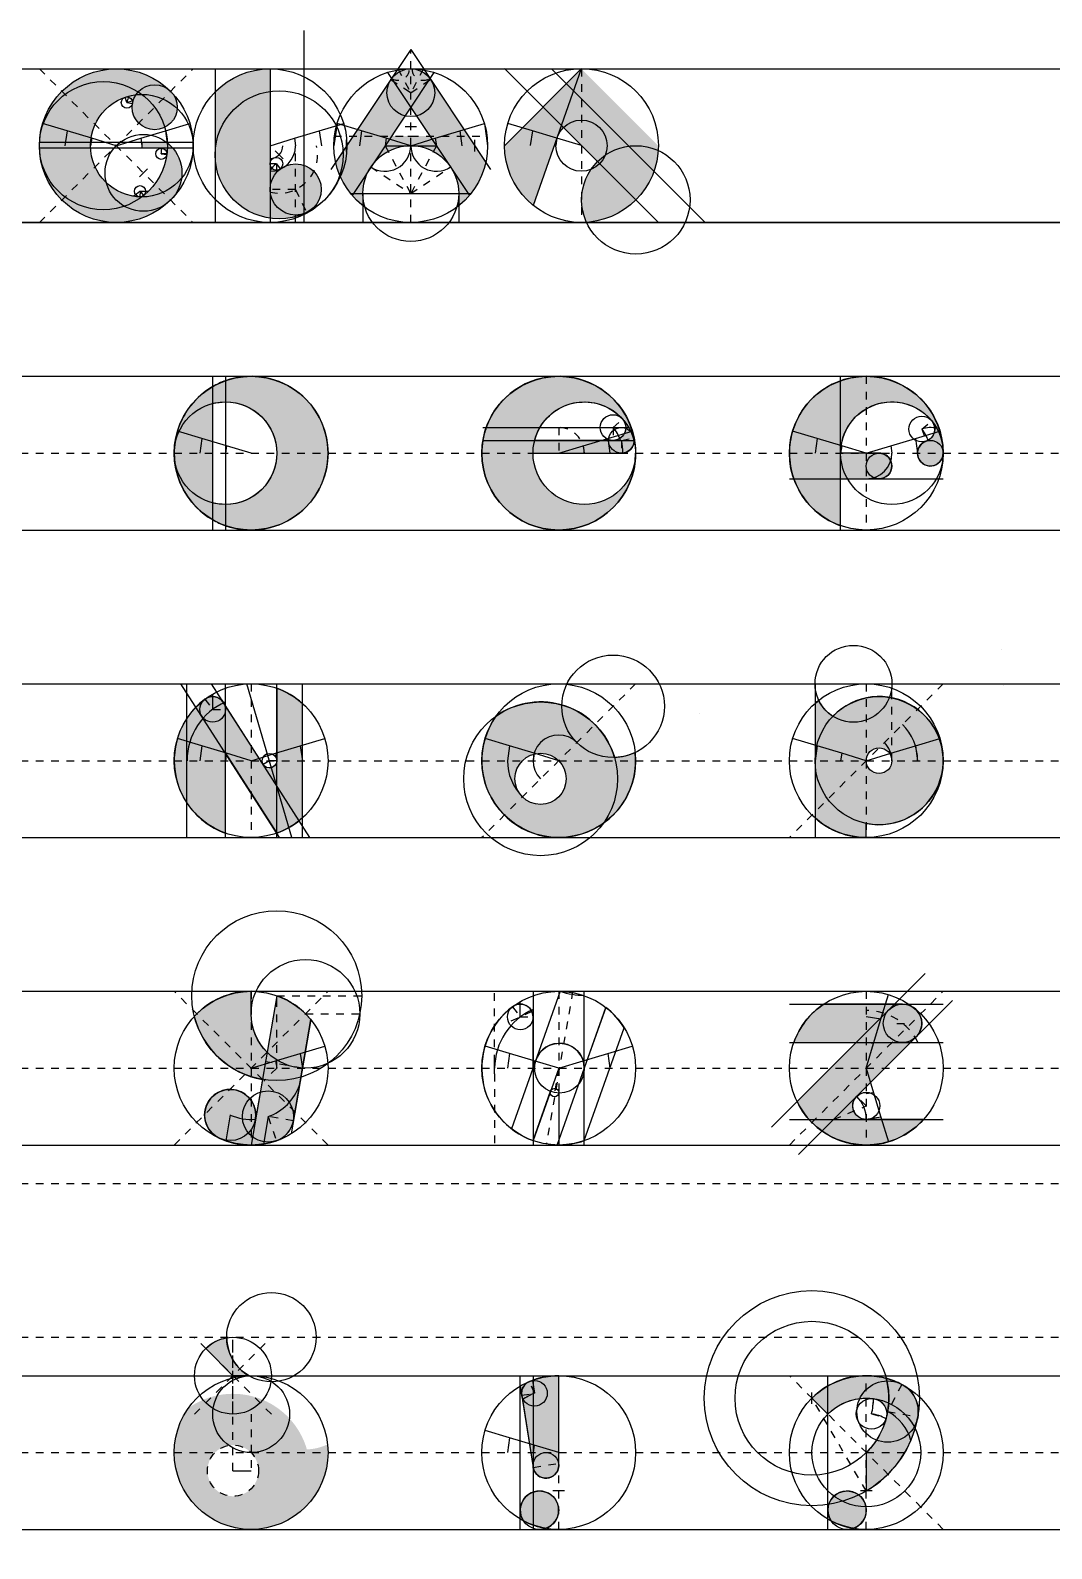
# Model space of a CAD drawing. Header units: millimetres. Extents: x -0.6 to 55.4, y -1.3 to 34.5.
# Drawn here: x 10.13 to 23.41, y 14.75 to 34.5 of the extents above; entities that cross this region are included whole.
import ezdxf

# ---------------------------------------------------------------- set-up
doc = ezdxf.new("R2010")
doc.units = ezdxf.units.MM
doc.linetypes.add('ACAD_ISO02W100', pattern=[15, 12, -3])
doc.linetypes.add('ACAD_ISO03W100', pattern=[30, 12, -18])
for name, color, linetype in [('GUIDES', 252, 'Continuous'), ('guides_minor', 12, 'Continuous'), ('Lettering', 7, 'Continuous'), ('LINES', 252, 'Continuous'), ('Outlines', 5, 'Continuous')]:
    doc.layers.add(name, color=color, linetype=linetype)
pattern_1 = [(0, (0, 0), (0, 6.985), [5.08, -1.905]), (90, (0, 0), (-6.985, 4e-16), [5.08, -1.905])]

msp = doc.modelspace()

# ---------------------------------------------------------------- hatches: boundary and pattern name
at = {"layer": 'Lettering'}
h = msp.add_hatch(color=256, dxfattribs=at)
h.dxf.hatch_style = 1
h.paths.add_polyline_path([(11.953, 32.293, 0.451034), (11.907, 33.041), (11.579, 33.041), (11.579, 32.968), (11.832, 32.968, -0.455577), (11.905, 32.884, -0.191192), (11.601, 32.35, -0.181235), (11.552, 32.334, -0.828174), (11.361, 33.63, -0.569606), (11.457, 33.549, 1.640584), (11.953, 33.707, 2.414214)])
h = msp.add_hatch(color=256, dxfattribs=at)
h.dxf.hatch_style = 1
h.paths.add_polyline_path([(13.246, 33.707), (13.246, 34, 0.202011), (12.531, 33.699), (12.531, 33), (12.531, 32.882, 0.373238), (13.246, 32.057, 0.101205), (13.579, 32.077, 0.046035), (13.723, 32.13, 0.288972), (13.913, 32.431, 0.198912), (13.815, 32.667, 0.198912), (13.579, 32.764, 0.096025), (13.455, 32.74, 0.065236), (13.379, 32.698, -0.076062), (13.357, 32.686, -0.085164), (13.329, 32.681, -0.20978), (13.268, 32.708, -0.188089), (13.246, 32.764), (13.246, 33)])
h = msp.add_hatch(color=256, dxfattribs=at)
h.dxf.hatch_style = 1
h.paths.add_polyline_path([(14.558, 32.723), (14.327, 32.377), (14.453, 32.377, -0.148069)], flags=17)
h.paths.add_polyline_path([(14.453, 32.377), (14.327, 32.377), (14.312, 32.354, 0.049207), (14.453, 32.218)])
h.paths.add_polyline_path([(15.594, 32.723, -0.148069), (15.699, 32.377), (15.824, 32.377)], flags=17)
h.paths.add_polyline_path([(15.839, 32.354), (15.824, 32.377), (15.699, 32.377), (15.699, 32.218, 0.049207)])
h.paths.add_polyline_path([(15.335, 33.861, 0.535184), (14.817, 33.861), (14.099, 32.785, 0.12188), (14.312, 32.354), (14.558, 32.723, -0.535184), (15.594, 32.723), (15.839, 32.354, 0.12188), (16.052, 32.785)])
h.paths.add_polyline_path([(15.076, 33.5), (15.326, 33.125), (14.826, 33.125)], flags=16)
h = msp.add_hatch(color=256, dxfattribs=at)
h.dxf.hatch_style = 1
h.paths.add_polyline_path([(16.943, 33.002), (16.298, 33.002), (16.296, 33, 0.226537), (16.669, 32.223)])
h.paths.add_polyline_path([(16.657, 33.193), (16.528, 33.232), (16.298, 33.002), (16.629, 33.002)])
h.paths.add_polyline_path([(16.657, 33.193), (16.629, 33.002), (16.943, 33.002), (16.977, 33.097), (16.977, 33.098)])
h.paths.add_polyline_path([(17.035, 33.263), (16.797, 33.501), (16.528, 33.232), (16.657, 33.193), (16.977, 33.098)])
h.paths.add_polyline_path([(17.061, 33.237), (17.035, 33.263), (16.982, 33.111, -0.113093)])
h.paths.add_polyline_path([(17.294, 33.998), (16.797, 33.501), (17.035, 33.263)])
h.paths.add_polyline_path([(17.296, 33.998), (17.295, 33.999), (17.294, 33.998), (17.035, 33.263), (17.061, 33.237, -0.197936), (17.296, 33.333)])
h.paths.add_polyline_path([(17.296, 33.998), (17.296, 33.333, -0.412659), (17.629, 33.002), (18.292, 33.002)])
h.paths.add_polyline_path([(17.296, 33.333, 0.197936), (17.061, 33.237), (17.296, 33.002)])
h.paths.add_polyline_path([(17.629, 33, 0.414214), (17.296, 33.333), (17.296, 33.002), (17.505, 32.793, -0.046523), (17.606, 32.876, 0.095236)])
h.paths.add_polyline_path([(18.294, 32.936, 0.015453), (18.296, 32.998), (18.292, 33.002), (17.629, 33.002, -0.001328), (17.629, 33, -0.095236), (17.606, 32.876, -0.261959)])
h.paths.add_polyline_path([(18.294, 32.936, 0.261959), (17.606, 32.876, -0.1008), (17.533, 32.765), (18.003, 32.295, 0.181985)])
h.paths.add_polyline_path([(17.533, 32.765), (17.505, 32.793, 0.047151), (17.42, 32.691, 0.102064)])
h.paths.add_polyline_path([(17.606, 32.876, 0.046523), (17.505, 32.793), (17.533, 32.765, 0.1008)])
h.paths.add_polyline_path([(17.533, 32.765, -0.102064), (17.42, 32.691, 0.150351), (17.298, 32.295, 0.106745), (17.361, 32.004, 0.181985), (18.003, 32.295)])
h = msp.add_hatch(dxfattribs=at)
h.set_pattern_fill('ANGLE', color=256)
h.set_pattern_definition([(0, (5.5435, 34.4334), (0, 6.985), [5.08, -1.905]), (90, (5.5435, 34.4334), (-6.985, 4e-16), [5.08, -1.905])])
h.paths.add_polyline_path([(22.188, 32.935), (21.893, 32.049, -0.987863), (22.496, 31.251, -0.050147), (22.348, 31.276, -0.394805), (22.258, 31.421, 1.668416), (21.836, 31.293, 0.198912), (22.543, 31, 1.200201), (22.307, 32.29), (22.432, 32.667), (23.21, 32.667), (23.25, 32.707, 0.295248)])
h = msp.add_hatch(dxfattribs=at)
h.set_pattern_fill('ANGLE', color=256)
h.set_pattern_definition([(0, (5.548, 34.4466), (0, 6.985), [5.08, -1.905]), (90, (5.548, 34.4466), (-6.985, 4e-16), [5.08, -1.905])])
h.paths.add_polyline_path([(22.193, 32.948), (21.897, 32.062, -0.987863), (22.501, 31.265, -0.050147), (22.353, 31.289, -0.394805), (22.263, 31.434, 1.668416), (21.841, 31.306, 0.198912), (22.548, 31.013, 1.200201), (22.311, 32.303), (22.437, 32.68), (23.214, 32.68), (23.255, 32.72, 0.295248)])
h = msp.add_hatch(color=256, dxfattribs=at)
h.dxf.hatch_style = 1
h.paths.add_polyline_path([(12.5, 29.866, 0.191171), (12.042, 29.288), (12.062, 29.281, -0.224205), (12.5, 29.645)])
h.paths.add_polyline_path([(12.5, 29.645, 0.224205), (12.062, 29.281), (12.361, 29.192), (12.5, 29.15)])
h.paths.add_polyline_path([(12.062, 29.281, 0.109405), (12, 29), (12.333, 29), (12.361, 29.192)])
h.paths.add_polyline_path([(12.062, 29.281), (12.042, 29.288, 0.073037), (12, 29, -0.109405)])
h.paths.add_polyline_path([(12.5, 29.15), (12.361, 29.192), (12.333, 29), (12.5, 29)])
h.paths.add_polyline_path([(12.5, 29), (12.333, 29), (12, 29, 0.341999), (12.5, 28.355)], flags=17)
h.paths.add_polyline_path([(12.5, 28.355, -0.341999), (12, 29, 0.267949), (12.5, 28.134)])
h.paths.add_polyline_path([(12.666, 28.333, -0.063254), (12.5, 28.355), (12.5, 28.134, 0.045973), (12.666, 28.057)])
h.paths.add_polyline_path([(14, 29), (13.333, 29, -0.414214), (12.666, 28.333), (12.666, 28.057, 0.517638)])
h.paths.add_polyline_path([(12.666, 29.943), (12.666, 29.667, -0.414214), (13.333, 29), (14, 29, 0.517638)])
h.paths.add_polyline_path([(12.666, 29.943, 0.045973), (12.5, 29.866), (12.5, 29.645, -0.063254), (12.666, 29.667)])
h = msp.add_hatch(color=256, dxfattribs=at)
h.dxf.hatch_style = 1
h.paths.add_polyline_path([(16.057, 29.333), (16.756, 29.333, -0.606967), (17.937, 29.281), (17.957, 29.288, 0.725341)])
h.paths.add_polyline_path([(16.756, 29.333), (16.057, 29.333, 0.043124), (16.014, 29.167), (16.687, 29.167, -0.067833)])
h.paths.add_polyline_path([(16.687, 29.167), (16.014, 29.167, 0.041886), (16, 29), (16.666, 29, -0.063254)])
h.paths.add_polyline_path([(16.666, 29), (16, 29, 1), (18, 29, -1)])
h.paths.add_polyline_path([(17, 29.167), (16.687, 29.167, 0.063254), (16.666, 29), (17, 29)])
h.paths.add_polyline_path([(17.288, 29.167), (17, 29.167), (17, 29), (17.319, 29.096, 0.058057)])
h.paths.add_polyline_path([(17.319, 29.096), (17, 29), (17.333, 29)])
h.paths.add_polyline_path([(17.319, 29.096), (17.333, 29, 0.073037)], flags=17)
h.paths.add_polyline_path([(17.555, 29.167), (17.288, 29.167, -0.058057), (17.319, 29.096)])
h.paths.add_polyline_path([(17.642, 29.167), (17.555, 29.167), (17.319, 29.096, -0.073037), (17.333, 29), (17.666, 29)])
h.paths.add_polyline_path([(17.649, 29.167), (17.642, 29.167), (17.666, 29), (17.816, 29, -0.414214)])
h.paths.add_polyline_path([(17.816, 29.167), (17.649, 29.167, 0.414214), (17.816, 29)], flags=17)
h.paths.add_polyline_path([(17.816, 29.167), (17.816, 29, 0.025303), (17.833, 29.001, 0.050126)])
h.paths.add_polyline_path([(17.982, 29.152, 0.005755), (17.978, 29.167), (17.816, 29.167, -0.050126), (17.833, 29.001, 0.359394)])
h.paths.add_polyline_path([(17.979, 29.2), (17.969, 29.198, -0.012212), (17.978, 29.167), (17.983, 29.167, 0.050382)])
h.paths.add_polyline_path([(17.983, 29.167), (17.978, 29.167, -0.005755), (17.982, 29.152, 0.022386)])
h.paths.add_polyline_path([(17.969, 29.198), (17.816, 29.167), (17.978, 29.167, 0.012212)])
h.paths.add_polyline_path([(17.938, 29.281, -0.0333), (17.969, 29.198), (17.979, 29.2, 0.139012)])
h.paths.add_polyline_path([(17.957, 29.288), (17.937, 29.281, -0.000303), (17.938, 29.281, -0.139012), (17.979, 29.2, 0.022572)])
h.paths.add_polyline_path([(17.794, 29.192, -0.141503), (17.706, 29.167), (17.804, 29.167, 0.01375)])
h.paths.add_polyline_path([(17.938, 29.281, 0.001342), (17.937, 29.281), (17.853, 29.256, -0.13279), (17.794, 29.192, -0.01375), (17.804, 29.167), (17.816, 29.167), (17.969, 29.198, 0.0333)])
h.paths.add_polyline_path([(17.937, 29.281, 0.117923), (17.872, 29.324, -0.106016), (17.853, 29.256)])
h.paths.add_polyline_path([(17.83, 29.444, -0.184483), (17.872, 29.333), (17.91, 29.333, 0.051578)], flags=17)
h.paths.add_polyline_path([(17.91, 29.333), (17.872, 29.333, -0.014491), (17.872, 29.324, -0.117923), (17.937, 29.281), (17.937, 29.281, 0.021932)])
h = msp.add_hatch(color=256, dxfattribs=at)
h.dxf.hatch_style = 1
h.paths.add_polyline_path([(21.851, 29.419, -0.149222), (21.888, 29.329, -0.021793), (21.888, 29.314, -0.075866), (21.881, 29.265, -0.191201), (21.803, 29.169, -0.043124), (21.777, 29.157, 1.931852), (22, 29, 0.073037), (21.957, 29.288, 0.331158), (21, 30, 0.085164), (20.666, 29.943, 0.239246), (20.042, 29.288, 0.073037), (20, 29, 0.085164), (20.057, 28.667, 0.226541), (20.666, 28.057), (20.666, 28.667), (20.756, 28.667), (21, 28.667), (21.166, 28.667, 0.414214), (21.333, 28.833, 0.106407), (21.318, 28.902, 0.294813), (21.166, 29), (21, 29), (20.666, 29, -0.707107)])
h = msp.add_hatch(color=256, dxfattribs=at)
h.dxf.hatch_style = 1
h.paths.add_polyline_path([(12.166, 25.553, 0.073647), (12.042, 25.288), (12.166, 25.25)])
h.paths.add_polyline_path([(12.166, 25.25), (12.042, 25.288, 0.073037), (12, 25), (12.166, 25)])
h.paths.add_polyline_path([(12.166, 25), (12, 25, 0.147477), (12.166, 24.447)])
h.paths.add_polyline_path([(12.642, 25.753, 0.000018), (12.642, 25.753, 0.443866), (12.4, 25.8, 0.085611), (12.166, 25.553), (12.166, 24.447, 0.162733), (12.666, 24.057), (12.666, 25.098), (13.333, 24.057, 0.097783), (13.666, 24.255), (13.666, 25.745, 0.097783), (13.333, 25.943), (13.333, 25, -0.749118), (13.158, 24.949)])
h = msp.add_hatch(color=256, dxfattribs=at)
h.dxf.hatch_style = 1
h.paths.add_polyline_path([(16.184, 25.579, 1.447737), (17.994, 25.106, -0.104934), (17.725, 25.041, 0.517028)])
h.paths.add_polyline_path([(17.097, 24.764, -1), (16.431, 24.764, -1)], flags=16)
h = msp.add_hatch(color=256, dxfattribs=at)
h.dxf.hatch_style = 1
h.paths.add_polyline_path([(20.565, 25.578, -0.141884), (20.381, 25.786, 0.015736), (20.333, 25.745), (20.333, 24.255, 0.184483), (21, 24), (21, 24.184, 1.692027)])
h.paths.add_polyline_path([(21.333, 25, -1), (21, 25, -1)], flags=16)
h = msp.add_hatch(color=256, dxfattribs=at)
h.dxf.hatch_style = 1
h.paths.add_polyline_path([(13.666, 21), (13.666, 21.001, 0.00013), (13.666, 21.001), (13.775, 21.632, 0.137609), (13.333, 21.943), (13.207, 21.207, -0.198912), (13, 21.707), (13, 22, 0.210815), (12.261, 21.674, 0.29712), (13.146, 20.854), (13.057, 20.335, 2.044381), (12.593, 20.086, 0.191272), (13.33, 20.056, 0.272389), (13.549, 20.314)])
h = msp.add_hatch(color=256, dxfattribs=at)
h.dxf.hatch_style = 1
h.paths.add_polyline_path([(21.471, 21.833), (20.447, 21.833, 0.162733), (20.057, 21.333), (20.867, 21.333), (20.099, 20.565, 0.533987), (21.745, 20.333), (21, 20.333, -0.668179), (20.875, 20.634), (21.637, 21.396, 0.000163), (21.637, 21.396, 0.690733)])
h = msp.add_hatch(color=256, dxfattribs=at)
h.dxf.hatch_style = 1
h.paths.add_polyline_path([(12.853, 17.089, 0.062736), (12.968, 17), (12.764, 17)])
h.paths.add_polyline_path([(12.764, 17.204, 0.062736), (12.853, 17.089), (12.764, 17)])
h.paths.add_polyline_path([(12.41, 17.354, -0.156888), (12.683, 17.493, 0.131599), (12.764, 17.204), (12.764, 17)])
h = msp.add_hatch(color=256, dxfattribs=at)
h.dxf.hatch_style = 1
h.paths.add_polyline_path([(17, 17, 0.097572), (16.62, 16.925, 0.348055), (16.519, 16.745), (16.668, 15.807, 0.923952), (17, 15.833)])
h.paths.add_polyline_path([(16.542, 15.111, 0.077), (16.832, 15.014, 2.923988)])
h = msp.add_hatch(color=256, dxfattribs=at)
h.dxf.hatch_style = 1
h.paths.add_polyline_path([(20.5, 16.866, 0.065543), (20.293, 16.707), (20.5, 16.5)])
h.paths.add_polyline_path([(21, 16.82), (21, 17, 0.131652), (20.5, 16.866), (20.5, 16.5, -0.168233), (20.916, 16.702, -0.091144)])
h.paths.add_polyline_path([(21.267, 16.932, 0.008767), (21.259, 16.966, 0.065543), (21, 17), (21, 16.82, -0.188108)])
h.paths.add_polyline_path([(21, 16.82, 0.091144), (20.916, 16.702, -0.029686), (21, 16.707)], flags=17)
h.paths.add_polyline_path([(21.267, 16.932, 0.188108), (21, 16.82), (21, 16.707, -0.106407), (21.291, 16.644, 0.072475)])
h.paths.add_polyline_path([(21.093, 16.701, -0.375952), (21.266, 16.503, -0.064484), (21.26, 16.452, 0.048768), (21.291, 16.644, 0.073044)])
h.paths.add_polyline_path([(21.259, 16.966, -0.008767), (21.267, 16.932, -0.127196), (21.462, 16.887, 0.054645)])
h.paths.add_polyline_path([(21.462, 16.887, 0.127196), (21.267, 16.932, -0.056744), (21.293, 16.707, -0.015667), (21.291, 16.644, -0.014034), (21.326, 16.627)])
h.paths.add_polyline_path([(21.326, 16.627, 0.014034), (21.291, 16.644, -0.028074), (21.277, 16.533)])
h.paths.add_polyline_path([(21.462, 16.887), (21.326, 16.627, -0.080225), (21.507, 16.492), (21.67, 16.464, 0.04376), (21.676, 16.533, 0.279622)])
h.paths.add_polyline_path([(21.326, 16.627), (21.277, 16.533), (21.507, 16.492, 0.080225)])
h.paths.add_polyline_path([(21.67, 16.464), (21.507, 16.492, -0.069778), (21.623, 16.334, 0.087174)])
h.paths.add_polyline_path([(21.507, 16.492), (21.277, 16.533, -0.170791), (21.55, 16.242, 0.074069), (21.623, 16.334, 0.069778)])
h.paths.add_polyline_path([(21.277, 16.533, -0.100754), (21.131, 16.162, 0.289741), (21.55, 16.242, 0.170791)])
h.paths.add_polyline_path([(21.67, 16.464, -0.087174), (21.623, 16.334, -0.008874), (21.634, 16.312, 0.02794)])
h.paths.add_polyline_path([(21.634, 16.312, 0.008874), (21.623, 16.334, -0.074069), (21.55, 16.242, -0.036827), (21.579, 16.158, 0.029098)])
h.paths.add_polyline_path([(21.579, 16.158, 0.036827), (21.55, 16.242, -0.289741), (21.131, 16.162, -0.052249), (21, 16), (21.282, 15.718, 0.095887)])
h.paths.add_polyline_path([(21, 16), (21, 15.5, 0.063961), (21.282, 15.718)])
h.paths.add_polyline_path([(20.578, 15.432, 0.128151), (20.511, 15.325, 0.032427), (20.688, 15.365, -0.045529)])
h.paths.add_polyline_path([(20.578, 15.432, 0.045529), (20.688, 15.365, 0.041102), (20.902, 15.448, 0.368294)])
h.paths.add_polyline_path([(20.902, 15.448, -0.041102), (20.688, 15.365, 0.113235), (20.996, 15.293, 0.187566)])
h.paths.add_polyline_path([(21, 15.25, 0.043143), (20.996, 15.293, -0.113235), (20.688, 15.365, -0.032427), (20.511, 15.325, 0.076685), (20.5, 15.25, 0.148576), (20.542, 15.111, 0.077), (20.832, 15.014, 0.318534)])
h = msp.add_hatch(dxfattribs=at)
h.set_pattern_fill('ANGLE', color=256)
h.set_pattern_definition(pattern_1)
h.paths.add_polyline_path([(17.851, 16.524, 0.09024), (17.612, 16.79), (17.333, 16, 0.867683), (16.699, 16.09), (16.698, 16.09), (16.666, 16), (16.666, 16.667, 0.618034), (16.4, 16.8, 0.598837), (16.666, 15.057), (16.894, 15.701, -0.843039), (17, 15.683), (17, 15, 0.085164), (17.333, 15.057)])
h.paths.add_polyline_path([(9.349, 1.144, 1.406169), (8.504, 1.562, -0.182415), (9, 1.75), (9, 1.749, -1), (9, 1.251, 0.087169), (8.787, 1.213), (8.999, 1.001, -1.001785), (8.999, 0.25, -0.040166), (8.88, 0.26, -0.494183), (8.786, 0.435, 1.239739), (8.308, 0.538, 0.3032), (8.617, 0.076, 0.098627), (9, 0, 0.74004)])
h.paths.add_polyline_path([(13.5, 1.866, 0.073033), (13.23, 1.973), (12.5, 1), (12.5, 0.75, 0.414214), (12.75, 0.5), (12.925, 0.5), (13, 0.5), (13, 0, 0.131652), (13.5, 0.134), (13.5, 0.5), (13.866, 0.5, 0.056283), (13.956, 0.706, 0.024897), (13.933, 0.75), (13.5, 0.75), (13.5, 0.925), (13.5, 1.075)])
h.paths.add_polyline_path([(13.162, 0.95, -1.348565), (12.796, 1.061), (12.796, 1.061), (13.162, 1.55)], flags=16)
h.paths.add_polyline_path([(16.889, 1.667), (17.667, 1.667), (17.707, 1.707, 0.295248), (16.645, 1.935), (16.349, 1.049, -0.987863), (16.953, 0.251, -0.054397), (16.793, 0.279, 0.000364), (16.793, 0.28, -0.365977), (16.715, 0.421, 1.668416), (16.293, 0.293, 0.198912), (17, 0, 1.200201), (16.763, 1.29)])
h = msp.add_hatch(dxfattribs=at)
h.set_pattern_fill('ANGLE', color=256)
h.set_pattern_definition(pattern_1)
h.paths.add_polyline_path([(16.166, 16.553, 0.073647), (16.042, 16.288), (16.166, 16.25)])
h.paths.add_polyline_path([(16.166, 16.25), (16.042, 16.288, 0.073037), (16, 16), (16.166, 16), (16.166, 16.075)])
h.paths.add_polyline_path([(16.166, 15.925), (16.166, 16), (16, 16, 0.147477), (16.166, 15.447)])
h.paths.add_polyline_path([(17.851, 16.524, 0.09024), (17.612, 16.79), (17.333, 16, 0.867683), (16.699, 16.09), (16.698, 16.09), (16.666, 16), (16.666, 16.667, 0.618034), (16.4, 16.8, 0.085611), (16.166, 16.553), (16.166, 16.075), (16.166, 15.925), (16.166, 15.447, 0.162733), (16.666, 15.057), (16.894, 15.701, -0.843039), (17, 15.683), (17, 15, 0.085164), (17.333, 15.057)])
h = msp.add_hatch(dxfattribs=at)
h.set_pattern_fill('ANGLE', color=256)
h.set_pattern_definition([(0, (20.612, 0), (0, 6.985), [5.08, -1.905]), (90, (20.612, 0), (-6.985, 4e-16), [5.08, -1.905])])
h.paths.add_polyline_path([(16.894, 15.701, -0.843039), (17, 15.683), (17, 15, 0.085164), (17.333, 15.057), (17.851, 16.524, 0.09024), (17.612, 16.79), (17.333, 16, 0.867683), (16.699, 16.09), (16.698, 16.09), (16.666, 16), (16.666, 16.667, 0.618034), (16.4, 16.8, 0.598837), (16.666, 15.057)])
h = msp.add_hatch(dxfattribs=at)
h.set_pattern_fill('ANGLE', color=256)
h.set_pattern_definition([(0, (-26.981, 3.976), (0, 6.985), [5.08, -1.905]), (90, (-26.981, 3.976), (-6.985, 4e-16), [5.08, -1.905])])
h.paths.add_polyline_path([(16.699, 16.09), (16.698, 16.09), (16.666, 16), (16.666, 16.667, 0.618034), (16.4, 16.8, 0.085611), (16.166, 16.553), (16.166, 16.075), (16.166, 15.925), (16.166, 15.447, 0.162733), (16.666, 15.057), (16.894, 15.701, -0.843039), (17, 15.683), (17, 15, 0.085164), (17.333, 15.057), (17.851, 16.524, 0.09024), (17.612, 16.79), (17.333, 16, 0.867683)])
at = {"layer": 'Lettering', "transparency": 33554559}
h = msp.add_hatch(color=256, dxfattribs=at)
h.dxf.hatch_style = 1
h.paths.add_polyline_path([(12.185, 16.579, 1.447737), (13.994, 16.106, -0.104934), (13.725, 16.041, 0.517028)])
h.paths.add_polyline_path([(13.097, 15.764, -1), (12.431, 15.764, -1)], flags=16)

# ---------------------------------------------------------------- linework, layer by layer
at = {"layer": 'GUIDES'}
for centre, radius in [((11.246, 33), 1), ((13.246, 33), 1), ((15.076, 33), 1), ((17.296, 33.002), 1), ((13, 29), 1), ((17, 29), 1), ((21, 29), 1), ((13, 25), 1), ((17, 25), 1), ((21, 25), 1), ((13, 21), 1), ((17, 21), 1), ((21, 21), 1), ((12.764, 17), 0.5), ((13, 16), 1), ((13, 16.5), 0.5), ((17, 16), 1), ((21, 16), 1)]:
    msp.add_circle(centre, radius, dxfattribs=at)
at = {"layer": 'guides_minor'}
for p, q in [((13.687, 34.5), (13.687, 32)), ((15.076, 34.25), (14.037, 32.692)), ((15.076, 34.25), (16.114, 32.692)), ((12.531, 34), (12.531, 32)), ((13.246, 34), (13.246, 32)), ((16.296, 34.002), (18.296, 32.002)), ((17.294, 33.998), (16.296, 33)), ((17.294, 33.998), (16.669, 32.223)), ((16.905, 34), (18.904, 32.002)), ((15.378, 33.953), (14.312, 32.354)), ((14.774, 33.953), (15.839, 32.354)), ((10.607, 33.192), (10.288, 33.288)), ((10.607, 33.192), (10.579, 33)), ((10.927, 33.096), (10.607, 33.192)), ((11.565, 33.096), (11.885, 33.192)), ((11.885, 33.192), (12.204, 33.288)), ((11.885, 33.192), (11.913, 33)), ((13.565, 33.096), (13.885, 33.192)), ((13.885, 33.192), (14.204, 33.288)), ((13.885, 33.192), (13.913, 33)), ((14.118, 33.288), (14.076, 33)), ((14.437, 33.192), (14.118, 33.288)), ((14.437, 33.192), (14.409, 33)), ((14.757, 33.096), (14.437, 33.192)), ((15.001, 33.25), (15.151, 33.25)), ((15.395, 33.096), (15.714, 33.192)), ((15.714, 33.192), (16.034, 33.288)), ((15.714, 33.192), (15.742, 33)), ((16.034, 33.288), (16.076, 33)), ((16.657, 33.193), (16.338, 33.289)), ((16.657, 33.193), (16.629, 33.002)), ((16.977, 33.098), (16.657, 33.193)), ((12.246, 33.041), (10.246, 33.041)), ((10.927, 33.096), (10.913, 33)), ((11.246, 33), (10.927, 33.096)), ((11.246, 33), (11.565, 33.096)), ((11.565, 33.096), (11.579, 33)), ((11.579, 33.041), (11.579, 32.968)), ((13.246, 33), (13.565, 33.096)), ((13.565, 33.096), (13.579, 33)), ((14.242, 32.925), (14.242, 33.075)), ((14.757, 33.096), (14.742, 33)), ((14.742, 33), (15.409, 33)), ((15.076, 33), (14.757, 33.096)), ((15.038, 33.125), (15.113, 33.125)), ((15.076, 33), (15.395, 33.096)), ((15.395, 33.096), (15.409, 33)), ((15.909, 32.925), (15.909, 33.075)), ((16.977, 33.098), (16.963, 33.002)), ((17.296, 33.002), (16.977, 33.098)), ((12.246, 32.968), (10.246, 32.968)), ((11.906, 32.895), (11.832, 32.895)), ((13.311, 32.935), (13.417, 32.829)), ((11.547, 32.593), (11.653, 32.699)), ((13.329, 32.764), (13.329, 32.651)), ((15.465, 32.771), (15.465, 32.771)), ((14.293, 32.377), (15.858, 32.377)), ((14.453, 32.377), (14.453, 32)), ((15.699, 32.377), (15.699, 32)), ((12.5, 28), (12.5, 30)), ((12.666, 30), (12.666, 28)), ((20.666, 28), (20.666, 30)), ((12.361, 29.192), (12.042, 29.288)), ((16.014, 29.333), (17.706, 29.333)), ((17.638, 29.192), (17.957, 29.288)), ((17.706, 29.333), (17.91, 29.333)), ((20.361, 29.192), (20.042, 29.288)), ((21.638, 29.192), (21.957, 29.288)), ((12.361, 29.192), (12.333, 29)), ((12.68, 29.096), (12.361, 29.192)), ((12.68, 29.096), (12.666, 29)), ((13, 29), (12.68, 29.096)), ((16.014, 29.167), (17.986, 29.167)), ((17, 29), (17.319, 29.096)), ((17.319, 29.096), (17.638, 29.192)), ((17.319, 29.096), (17.333, 29)), ((17.638, 29.192), (17.666, 29)), ((20.361, 29.192), (20.333, 29)), ((20.68, 29.096), (20.361, 29.192)), ((20.68, 29.096), (20.666, 29)), ((21, 29), (20.68, 29.096)), ((21, 29), (21.319, 29.096)), ((21.319, 29.096), (21.638, 29.192)), ((21.319, 29.096), (21.333, 29)), ((21.638, 29.192), (21.666, 29)), ((20, 28.667), (22, 28.667)), ((13.37, 24), (12.088, 26)), ((12.166, 24), (12.166, 26)), ((13.765, 24), (12.484, 26)), ((12.666, 24), (12.666, 26)), ((13.531, 24), (12.945, 26)), ((13.333, 24), (13.333, 26)), ((13.666, 24), (13.666, 26)), ((20.333, 26), (20.333, 24)), ((12.5, 25.667), (12.5, 25.866)), ((12.361, 25.192), (12.042, 25.288)), ((13.638, 25.192), (13.957, 25.288)), ((16.361, 25.192), (16.042, 25.288)), ((20.361, 25.192), (20.042, 25.288)), ((21.638, 25.192), (21.957, 25.288)), ((12.361, 25.192), (12.333, 25)), ((12.68, 25.096), (12.361, 25.192)), ((12.68, 25.096), (12.666, 25)), ((13, 25), (12.68, 25.096)), ((13, 25), (13.319, 25.096)), ((13.319, 25.096), (13.638, 25.192)), ((13.319, 25.096), (13.333, 25)), ((13.638, 25.192), (13.666, 25)), ((16.361, 25.192), (16.333, 25)), ((16.68, 25.096), (16.361, 25.192)), ((16.68, 25.096), (16.666, 25)), ((17, 25), (16.68, 25.096)), ((20.361, 25.192), (20.333, 25)), ((20.68, 25.096), (20.361, 25.192)), ((20.68, 25.096), (20.666, 25)), ((21, 25), (20.68, 25.096)), ((21, 25), (21.319, 25.096)), ((21.319, 25.096), (21.638, 25.192)), ((21.319, 25.096), (21.333, 25)), ((21.638, 25.192), (21.666, 25)), ((19.767, 20.233), (21.767, 22.233)), ((13.333, 21.943), (13, 20)), ((17.02, 22), (16.387, 20.21)), ((16.666, 22), (16.666, 20)), ((17.333, 20), (17.333, 22)), ((21.191, 21.639), (21.287, 21.958)), ((16.5, 21.667), (16.5, 21.866)), ((16.979, 20), (17.612, 21.79)), ((20, 21.833), (22, 21.833)), ((20.12, 19.879), (22.12, 21.879)), ((13.775, 21.632), (13.52, 20.146)), ((21.191, 21.639), (21, 21.667)), ((21.095, 21.319), (21.191, 21.639)), ((17.333, 20.057), (17.851, 21.524)), ((20, 21.333), (22, 21.333)), ((21.095, 21.319), (21, 21.333)), ((13.319, 21.096), (13.638, 21.192)), ((13.638, 21.192), (13.957, 21.288)), ((13.638, 21.192), (13.666, 21)), ((16.361, 21.192), (16.042, 21.288)), ((16.361, 21.192), (16.333, 21)), ((16.68, 21.096), (16.361, 21.192)), ((17.319, 21.096), (17.638, 21.192)), ((17.638, 21.192), (17.957, 21.288)), ((17.638, 21.192), (17.666, 21)), ((21, 21), (21.095, 21.319)), ((13, 21), (13.319, 21.096)), ((13.319, 21.096), (13.333, 21)), ((16.166, 20.925), (16.166, 21.075)), ((16.68, 21.096), (16.666, 21)), ((17, 21), (16.666, 20.057)), ((17, 21), (16.68, 21.096)), ((17, 21), (17.319, 21.096)), ((17.319, 21.096), (17.333, 21)), ((21, 21), (21.095, 20.681)), ((21.095, 20.681), (21, 20.667)), ((21.095, 20.681), (21.191, 20.361)), ((12.728, 20.391), (12.671, 20.056)), ((13.22, 20.371), (13.159, 20.013)), ((21.191, 20.361), (21, 20.333)), ((21.191, 20.361), (21.287, 20.042)), ((20, 20.333), (22, 20.333)), ((16.5, 15), (16.5, 17)), ((16.666, 17), (16.666, 15)), ((20.5, 15), (20.5, 17)), ((16.5, 16.866), (16.668, 15.807)), ((16.657, 16.939), (16.684, 16.771)), ((20.293, 16.632), (20.293, 16.782)), ((16.361, 16.192), (16.042, 16.288)), ((16.361, 16.192), (16.333, 16)), ((16.68, 16.096), (16.361, 16.192)), ((16.68, 16.096), (16.666, 16)), ((17, 16), (16.68, 16.096)), ((17.075, 15.5), (16.925, 15.5)), ((21.075, 15.5), (20.925, 15.5))]:
    msp.add_line(p, q, dxfattribs=at)
at = {"layer": 'guides_minor', "linetype": 'ACAD_ISO02W100', "ltscale": 0.001}
for p, q in [((15.076, 32), (15.076, 34.25)), ((10.246, 34), (12.246, 32)), ((10.246, 32), (12.246, 34)), ((17.296, 34), (17.296, 32)), ((13.579, 32), (13.579, 33)), ((21, 30), (21, 28)), ((16, 29), (18, 29)), ((20, 29), (22, 29)), ((13, 26), (13, 24)), ((18, 26), (16, 24)), ((22, 26), (20, 24)), ((21, 26), (21, 24)), ((14, 20), (12, 22)), ((12, 20), (14, 22)), ((13, 22), (13, 20)), ((17, 22), (17, 20)), ((20, 20), (22, 22)), ((21, 22), (21, 20)), ((12.264, 16.5), (13.264, 17.5)), ((13.264, 16.5), (12.264, 17.5)), ((12.764, 16.5), (12.764, 17.5)), ((17, 15), (17, 17)), ((22, 15), (20, 17)), ((21, 15), (21, 17)), ((13, 16.5), (13, 15.764)), ((16, 16), (18, 16))]:
    msp.add_line(p, q, dxfattribs=at)
at = {"layer": 'guides_minor', "linetype": 'ACAD_ISO02W100', "ltscale": 0.00022}
for p, q in [((14.909, 34), (15.076, 33.689)), ((15.242, 34), (15.076, 33.689)), ((14.817, 33.861), (15.076, 33.689)), ((15.076, 33.689), (15.335, 33.861)), ((11.385, 33.561), (11.361, 33.63)), ((11.385, 33.561), (11.457, 33.549)), ((14.076, 33.125), (16.076, 33.125)), ((14.742, 33), (15.076, 32.377)), ((15.409, 33), (15.076, 32.377)), ((11.832, 32.968), (11.832, 32.895)), ((11.832, 32.895), (11.905, 32.884)), ((13.329, 32.764), (13.246, 32.764)), ((13.329, 32.764), (13.379, 32.698)), ((14.558, 32.723), (15.076, 32.377)), ((15.076, 32.377), (15.594, 32.723)), ((11.555, 32.407), (11.552, 32.334)), ((11.555, 32.407), (11.601, 32.35)), ((13.579, 32.431), (13.246, 32.431)), ((13.579, 32.431), (13.723, 32.13)), ((17.706, 29.333), (17.83, 29.444)), ((17, 29.333), (17, 29)), ((17.706, 29.333), (17.706, 29.167)), ((21.722, 29.314), (21.851, 29.419)), ((21.722, 29.314), (21.777, 29.157)), ((17.816, 29.167), (17.979, 29.2)), ((17.816, 29.167), (17.816, 29)), ((21.333, 25), (21.333, 26)), ((12.4, 25.8), (12.5, 25.667)), ((12.5, 25.667), (12.666, 25.667)), ((13.238, 25), (13.158, 24.949)), ((13.333, 25), (13.238, 25)), ((13.333, 21), (13.333, 22)), ((13.333, 21.943), (14.438, 21.943)), ((16.166, 21.075), (16.166, 22)), ((17.181, 22), (16.84, 20.013)), ((16.65, 21.738), (16.349, 21.595)), ((16.4, 21.8), (16.5, 21.667)), ((13.707, 21.707), (14.414, 21.707)), ((16.5, 21.667), (16.666, 21.667)), ((21.396, 21.583), (21.546, 21.583)), ((13.333, 21), (13.166, 20.833)), ((13.666, 21), (13.185, 21.083)), ((17, 21), (16.945, 20.683)), ((16.166, 20.925), (16.166, 20)), ((21, 20.509), (20.875, 20.634)), ((13.22, 20.371), (13.33, 20.056)), ((13.549, 20.314), (13.22, 20.371)), ((20.575, 20.333), (21, 20.509)), ((12.764, 15.764), (12.764, 17.5)), ((16.684, 16.771), (16.62, 16.925)), ((21.462, 16.887), (21.277, 16.533)), ((16.519, 16.745), (16.684, 16.771)), ((21, 15.5), (20.293, 16.707)), ((21.093, 16.701), (21.067, 16.503)), ((21.067, 16.503), (21.26, 16.452)), ((21.277, 16.533), (21.67, 16.464)), ((16.668, 15.807), (16.998, 15.86))]:
    msp.add_line(p, q, dxfattribs=at)
at = {"layer": 'guides_minor'}
msp.add_lwpolyline([(12.764, 15.764), (13, 15.764)], dxfattribs=at)
for centre, radius in [((15.076, 33.689), 0.311), ((11.079, 33), 0.833), ((11.746, 33.5), 0.293), ((11.579, 33), 0.667), ((11.385, 33.561), 0.0732), ((13.364, 32.882), 0.833), ((17.296, 33), 0.333), ((11.6, 32.646), 0.5), ((15.076, 32.377), 0.623), ((18.003, 32.295), 0.705), ((11.832, 32.895), 0.0732), ((13.329, 32.764), 0.0833), ((13.579, 32.431), 0.333), ((11.555, 32.407), 0.0732), ((12.666, 29), 0.667), ((17.333, 29), 0.667), ((21.333, 29), 0.667), ((17.706, 29.333), 0.167), ((21.722, 29.314), 0.167), ((17.816, 29.167), 0.167), ((21.833, 29), 0.167), ((21.166, 28.833), 0.167), ((20.833, 26), 0.5), ((17.707, 25.707), 0.667), ((12.5, 25.667), 0.167), ((16.764, 24.764), 1), ((21.166, 25), 0.833), ((13.238, 25), 0.0952), ((16.764, 24.764), 0.333), ((21.166, 25), 0.167), ((13.333, 21.943), 1.105), ((13.707, 21.707), 0.707), ((16.5, 21.667), 0.167), ((21.471, 21.583), 0.25), ((17.009, 21), 0.324), ((12.728, 20.391), 0.333), ((13.22, 20.371), 0.333), ((16.945, 20.683), 0.0544), ((21, 20.509), 0.176), ((13.264, 17.5), 0.581), ((20.292, 16.707), 1.399), ((20.293, 16.707), 1), ((16.684, 16.771), 0.167), ((21.277, 16.533), 0.399), ((21, 16), 0.707), ((21.067, 16.503), 0.199), ((16.833, 15.833), 0.167), ((16.75, 15.25), 0.25), ((20.75, 15.25), 0.25)]:
    msp.add_circle(centre, radius, dxfattribs=at)
at = {"layer": 'guides_minor', "linetype": 'ACAD_ISO02W100', "ltscale": 0.00022}
msp.add_circle((12.764, 15.764), 0.333, dxfattribs=at)
for centre, radius, start, end in [((14.909, 34), 0.15, 236.3099, 360), ((15.242, 34), 0.15, 180, 303.6901), ((17, 29), 0.333, 0, 90), ((21, 21), 0.75, 26.3878, 90)]:
    msp.add_arc(centre, radius, start, end, dxfattribs=at)
at = {"layer": 'guides_minor'}
for centre, radius, start, end in [((11.746, 33.5), 0.366, 156.7155, 170.4558), ((11.579, 33), 0.593, 101.117, 109.1201), ((13.246, 33), 0.333, 270, 0), ((13.246, 33), 0.167, 270, 0), ((14.742, 33), 0.333, 236.3099, 0), ((15.409, 33), 0.333, 180, 303.6901), ((11.079, 33), 0.76, 352.0283, 357.5727), ((13.579, 32.431), 0.417, 126.8699, 143.1301), ((11.079, 33), 0.76, 300.2848, 308.7328), ((11.579, 33), 0.593, 267.6428, 278.9447), ((17.333, 29), 0.5, 19.4712, 41.8103), ((21.833, 29), 0.333, 75.5225, 109.4712), ((21.333, 29), 0.5, 19.1881, 38.9424), ((17, 29), 0.833, 0, 11.537), ((21, 29), 0.333, 270, 0), ((13, 25), 0.833, 113.5782, 180), ((17, 25), 0.333, 45, 225), ((21.002, 25), 0.665, 359.9654, 45.094), ((21, 25), 0.333, 360, 45), ((17, 25), 0.667, 180, 225), ((17.333, 22.886), 0.939, 250.5288, 270), ((17, 21), 0.833, 113.5782, 180), ((13, 21), 0.667, 289.3161, 340.5288), ((20.575, 20.333), 0.425, 0, 45), ((13, 21), 0.667, 246.0029, 274.9582), ((20.293, 16.707), 1, 349.9773, 15), ((17, 16), 0.833, 112.2913, 124.4571), ((20.293, 16.707), 0.801, 345.2418, 359.5567), ((21, 16), 0.508, 59.7032, 82.4155), ((21, 16), 0.601, 15.2841, 62.4886)]:
    msp.add_arc(centre, radius, start, end, dxfattribs=at)
at = {"layer": 'guides_minor', "linetype": 'ACAD_ISO02W100', "ltscale": 0.001}
msp.add_arc((13.364, 32.882), 0.5, 256.367, 13.633, dxfattribs=at)
at = {"layer": 'Lettering'}
for points in [[(22.752, 26.451), (22.752, 26.451)], [(22.752, 26.451), (22.752, 26.451)], [(22.78, 25.976), (22.78, 25.976)], [(22.78, 25.976), (22.78, 25.976)], [(18.837, 25.616), (18.837, 25.616)], [(18.837, 25.616), (18.837, 25.616)]]:
    msp.add_lwpolyline(points, close=True, dxfattribs=at)
at = {"layer": 'LINES'}
for p, q in [((0, 34), (38, 34)), ((0, 30), (38, 30)), ((0, 28), (38, 28)), ((0, 26), (38, 26)), ((0, 24), (38, 24)), ((0, 22), (38, 22)), ((0, 20), (38, 20)), ((0, 17), (38, 17)), ((0, 15), (38, 15))]:
    msp.add_line(p, q, dxfattribs=at)
at = {"layer": 'LINES', "lineweight": 30}
msp.add_line((0, 32), (38, 32), dxfattribs=at)
at = {"layer": 'LINES', "linetype": 'ACAD_ISO03W100', "ltscale": 0.002}
for p, q in [((0, 29), (38, 29)), ((0, 25), (38, 25)), ((0, 21), (38, 21)), ((0, 16), (38, 16))]:
    msp.add_line(p, q, dxfattribs=at)
at = {"layer": 'LINES', "linetype": 'ACAD_ISO03W100', "ltscale": 0.0033}
for p, q in [((0, 19.5), (38, 19.5)), ((0, 17.5), (38, 17.5))]:
    msp.add_line(p, q, dxfattribs=at)
at = {"layer": 'Outlines'}
for points in [[(12.042, 29.288, 0.073037), (12, 29, 0.267949), (12.5, 28.134), (12.5, 28.134, 0.045973), (12.666, 28.057, 0.517638), (14, 29), (14, 29, 0.517638), (12.666, 29.943), (12.666, 29.943, 0.045973), (12.5, 29.866, 0.191171)], [(16.057, 29.333), (16.057, 29.333, 0.043124), (16.014, 29.167, 0.041886), (16, 29, 1), (18, 29, -1), (16.666, 29), (16.666, 29), (17.333, 29), (17.666, 29), (17.816, 29, 0.025303), (17.833, 29.001, 0.359394), (17.982, 29.152, 0.022386), (17.983, 29.167), (17.983, 29.167, 0.050382), (17.979, 29.2), (17.979, 29.2, 0.022572), (17.957, 29.288), (17.957, 29.288, 0.725341)], [(21.851, 29.419, -0.149222), (21.888, 29.329, -0.021793), (21.888, 29.314, -0.075866), (21.881, 29.265, -0.191201), (21.803, 29.169, -0.043124), (21.777, 29.157, 1.931852), (22, 29, 0.073037), (21.957, 29.288, 0.331158), (21, 30, 0.085164), (20.666, 29.943, 0.239246), (20.042, 29.288, 0.073037), (20, 29, 0.085164), (20.057, 28.667, 0.226541), (20.666, 28.057), (20.666, 28.667), (20.756, 28.667), (21, 28.667), (21.166, 28.667, 0.414214), (21.333, 28.833, 0.106407), (21.318, 28.902, 0.294813), (21.166, 29), (21, 29), (20.666, 29, -0.707107), (21.851, 29.419, -0.149222)], [(12.5, 29.645, -0.063254), (12.666, 29.667, -0.414214), (13.333, 29, -0.414214), (12.666, 28.333, -0.063254), (12.5, 28.355), (12.5, 29), (12.5, 29), (12.5, 29.15), (12.5, 29.15), (12.5, 29.645)], [(17.83, 29.444), (17.83, 29.444, -0.184483), (17.872, 29.333, -0.014491), (17.872, 29.324, -0.106016), (17.853, 29.256, -0.13279), (17.794, 29.192, -0.141503), (17.706, 29.167), (17.649, 29.167), (17.642, 29.167), (17.555, 29.167), (17.288, 29.167), (16.687, 29.167, -0.067833), (16.756, 29.333), (16.756, 29.333, -0.510568)], [(12.042, 25.288, 0.073037), (12, 25, 0.147477), (12.166, 24.447, 0.162733), (12.666, 24.057), (12.666, 25.098), (13.333, 24.057, 0.097783), (13.666, 24.255), (13.666, 25.745, 0.097783), (13.333, 25.943), (13.333, 25, -0.749118), (13.158, 24.949), (12.642, 25.753, 0.000018), (12.642, 25.753, 0.443866), (12.4, 25.8, 0.085611), (12.166, 25.553, 0.073647)], [(16.184, 25.579, 1.447737), (17.994, 25.106, -0.104934), (17.725, 25.041, 0.517028), (16.184, 25.579, 1.447737)], [(20.565, 25.578, -0.141884), (20.381, 25.786, 0.015736), (20.333, 25.745), (20.333, 24.255, 0.184483), (21, 24), (21, 24.184, 1.692027), (20.565, 25.578, -0.141884)], [(13.666, 21), (13.666, 21.001, 0.00013), (13.666, 21.001), (13.775, 21.632, 0.137609), (13.333, 21.943), (13.207, 21.207, -0.198912), (13, 21.707), (13, 22, 0.210815), (12.261, 21.674, 0.29712), (13.146, 20.854), (13.057, 20.335, 2.044381), (12.593, 20.086, 0.191272), (13.33, 20.056, 0.272389), (13.549, 20.314), (13.666, 21)], [(16.894, 20.701, -0.843039), (17, 20.683), (17, 20, 0.085164), (17.333, 20.057), (17.851, 21.524, 0.09024), (17.612, 21.79), (17.333, 21, 0.867683), (16.699, 21.09), (16.698, 21.09), (16.666, 21), (16.666, 21.667, 0.618034), (16.4, 21.8, 0.598837), (16.666, 20.057), (16.894, 20.701, -0.843039)], [(21.471, 21.833), (20.447, 21.833, 0.162733), (20.057, 21.333), (20.867, 21.333), (20.099, 20.565, 0.533987), (21.745, 20.333), (21, 20.333, -0.668179), (20.875, 20.634), (21.637, 21.396, 0.000163), (21.637, 21.396, 0.690733), (21.471, 21.833)], [(12.968, 17), (12.764, 17), (12.41, 17.354, -0.156888), (12.683, 17.493, 0.131599), (12.764, 17.204, 0.125968)], [(17, 17, 0.097572), (16.62, 16.925, 0.348055), (16.519, 16.745), (16.668, 15.807, 0.923952), (17, 15.833), (17, 17, 0.097572)], [(20.293, 16.707), (20.5, 16.5, -0.168233), (20.916, 16.702, -0.029686), (21, 16.707, -0.033106), (21.093, 16.701, -0.375952), (21.266, 16.503, -0.064484), (21.26, 16.452, -0.079922), (21.131, 16.162, -0.052249), (21, 16), (21, 15.5, 0.160834), (21.579, 16.158), (21.579, 16.158, 0.029098), (21.634, 16.312, 0.02794), (21.67, 16.464), (21.67, 16.464, 0.04376), (21.676, 16.533, 0.279622), (21.462, 16.887), (21.462, 16.887, 0.054645), (21.259, 16.966, 0.065543), (21, 17, 0.198912)], [(16.542, 15.111, 0.077), (16.832, 15.014, 2.923988), (16.542, 15.111, 0.077)], [(20.511, 15.325, 0.076685), (20.5, 15.25, 0.148576), (20.542, 15.111, 0.077), (20.832, 15.014, 0.318534), (21, 15.25, 0.043143), (20.996, 15.293, 0.187566), (20.902, 15.448, 0.368294), (20.578, 15.432), (20.578, 15.432, 0.128151)]]:
    msp.add_lwpolyline(points, format="xyb", close=True, dxfattribs=at)
for points in [[(17.937, 29.281), (17.937, 29.281)], [(16.687, 29.167), (16.687, 29.167)], [(17.816, 29.167), (17.816, 29.167)], [(17.816, 29.167), (17.816, 29.167)], [(12.5, 28.355), (12.5, 28.355)], [(12.166, 25.25), (12.166, 25.25)], [(12.166, 25), (12.166, 25)], [(21, 16.82), (21, 16.82)], [(21.462, 16.887), (21.462, 16.887)], [(21.326, 16.627), (21.326, 16.627)], [(21.326, 16.627), (21.326, 16.627)], [(21.277, 16.533), (21.277, 16.533)], [(21.277, 16.533), (21.277, 16.533)], [(21.507, 16.492), (21.507, 16.492)], [(21.67, 16.464), (21.67, 16.464)]]:
    msp.add_lwpolyline(points, close=True, dxfattribs=at)
for centre, radius in [((16.764, 24.764), 0.333), ((21.166, 25), 0.167)]:
    msp.add_circle(centre, radius, dxfattribs=at)

doc.saveas('drawing.dxf')
